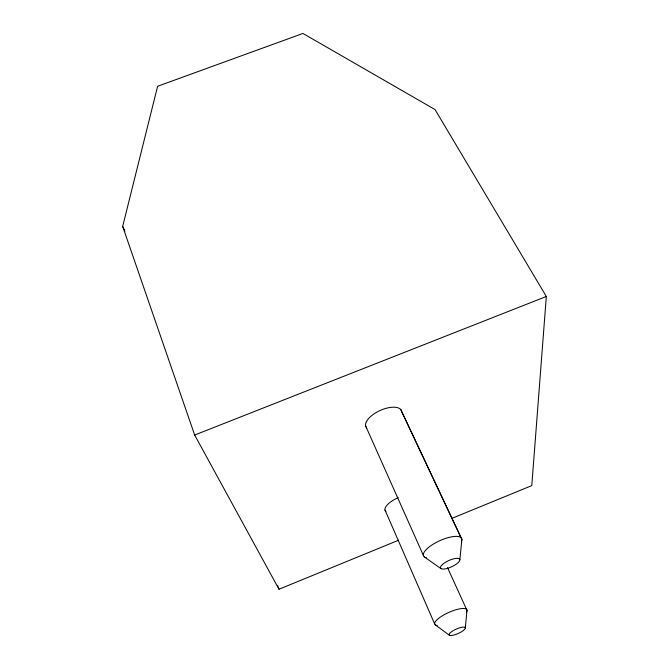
<?xml version="1.0" encoding="UTF-8"?>
<svg xmlns="http://www.w3.org/2000/svg" width="669" height="669" viewBox="0 0 669 669"><rect width="100%" height="100%" fill="white"/><g stroke="black" fill="none" stroke-linecap="round" stroke-linejoin="round"><path stroke-width="1" d="M398.632 540.201L278.99 589.247L194.662 435.034L122.678 226.431L157.616 86.268L302.94 33.45L435.034 109.565L546.322 296.476L531.788 485.61L451.7 518.442M465.323 627.932A8.864 2.408 -24.2 0 0 452.93 630.834A8.864 2.408 -24.2 0 0 453.281 635.224A8.864 2.408 -24.2 0 0 465.323 627.932L466.97 610.32L447.536 567.688M459.862 559.71A10.579 3.429 -24.5 0 0 445.027 562.57A10.579 3.429 -24.5 0 0 445.529 568.817A10.579 3.429 -24.5 0 0 459.862 559.71L461.878 539.39L401.693 411.56A19.501 8.848 -24.6 0 0 379.566 410.749A19.501 8.848 -24.6 0 0 366.771 427.968M194.662 435.034L546.322 296.476M424.28 556.876L440.871 568.533M435.394 624.938L449.401 635.291M122.678 226.431L124.978 231.114M400.698 409.47L461.083 537.717M365.634 425.944L423.318 555.287M385.001 510.021L434.624 623.851M277.568 585.316L278.99 589.247M385.896 511.434A16.558 6.372 -24.1 0 1 398.231 497.644M437.2 625.482A17.595 5.001 -24.2 0 1 448.079 612.754A17.595 5.001 -24.2 0 1 466.527 611.909M426.479 557.812A20.965 7.1 -24.5 0 1 439.215 540.945A20.965 7.1 -24.5 0 1 461.367 541.589"/></g></svg>
